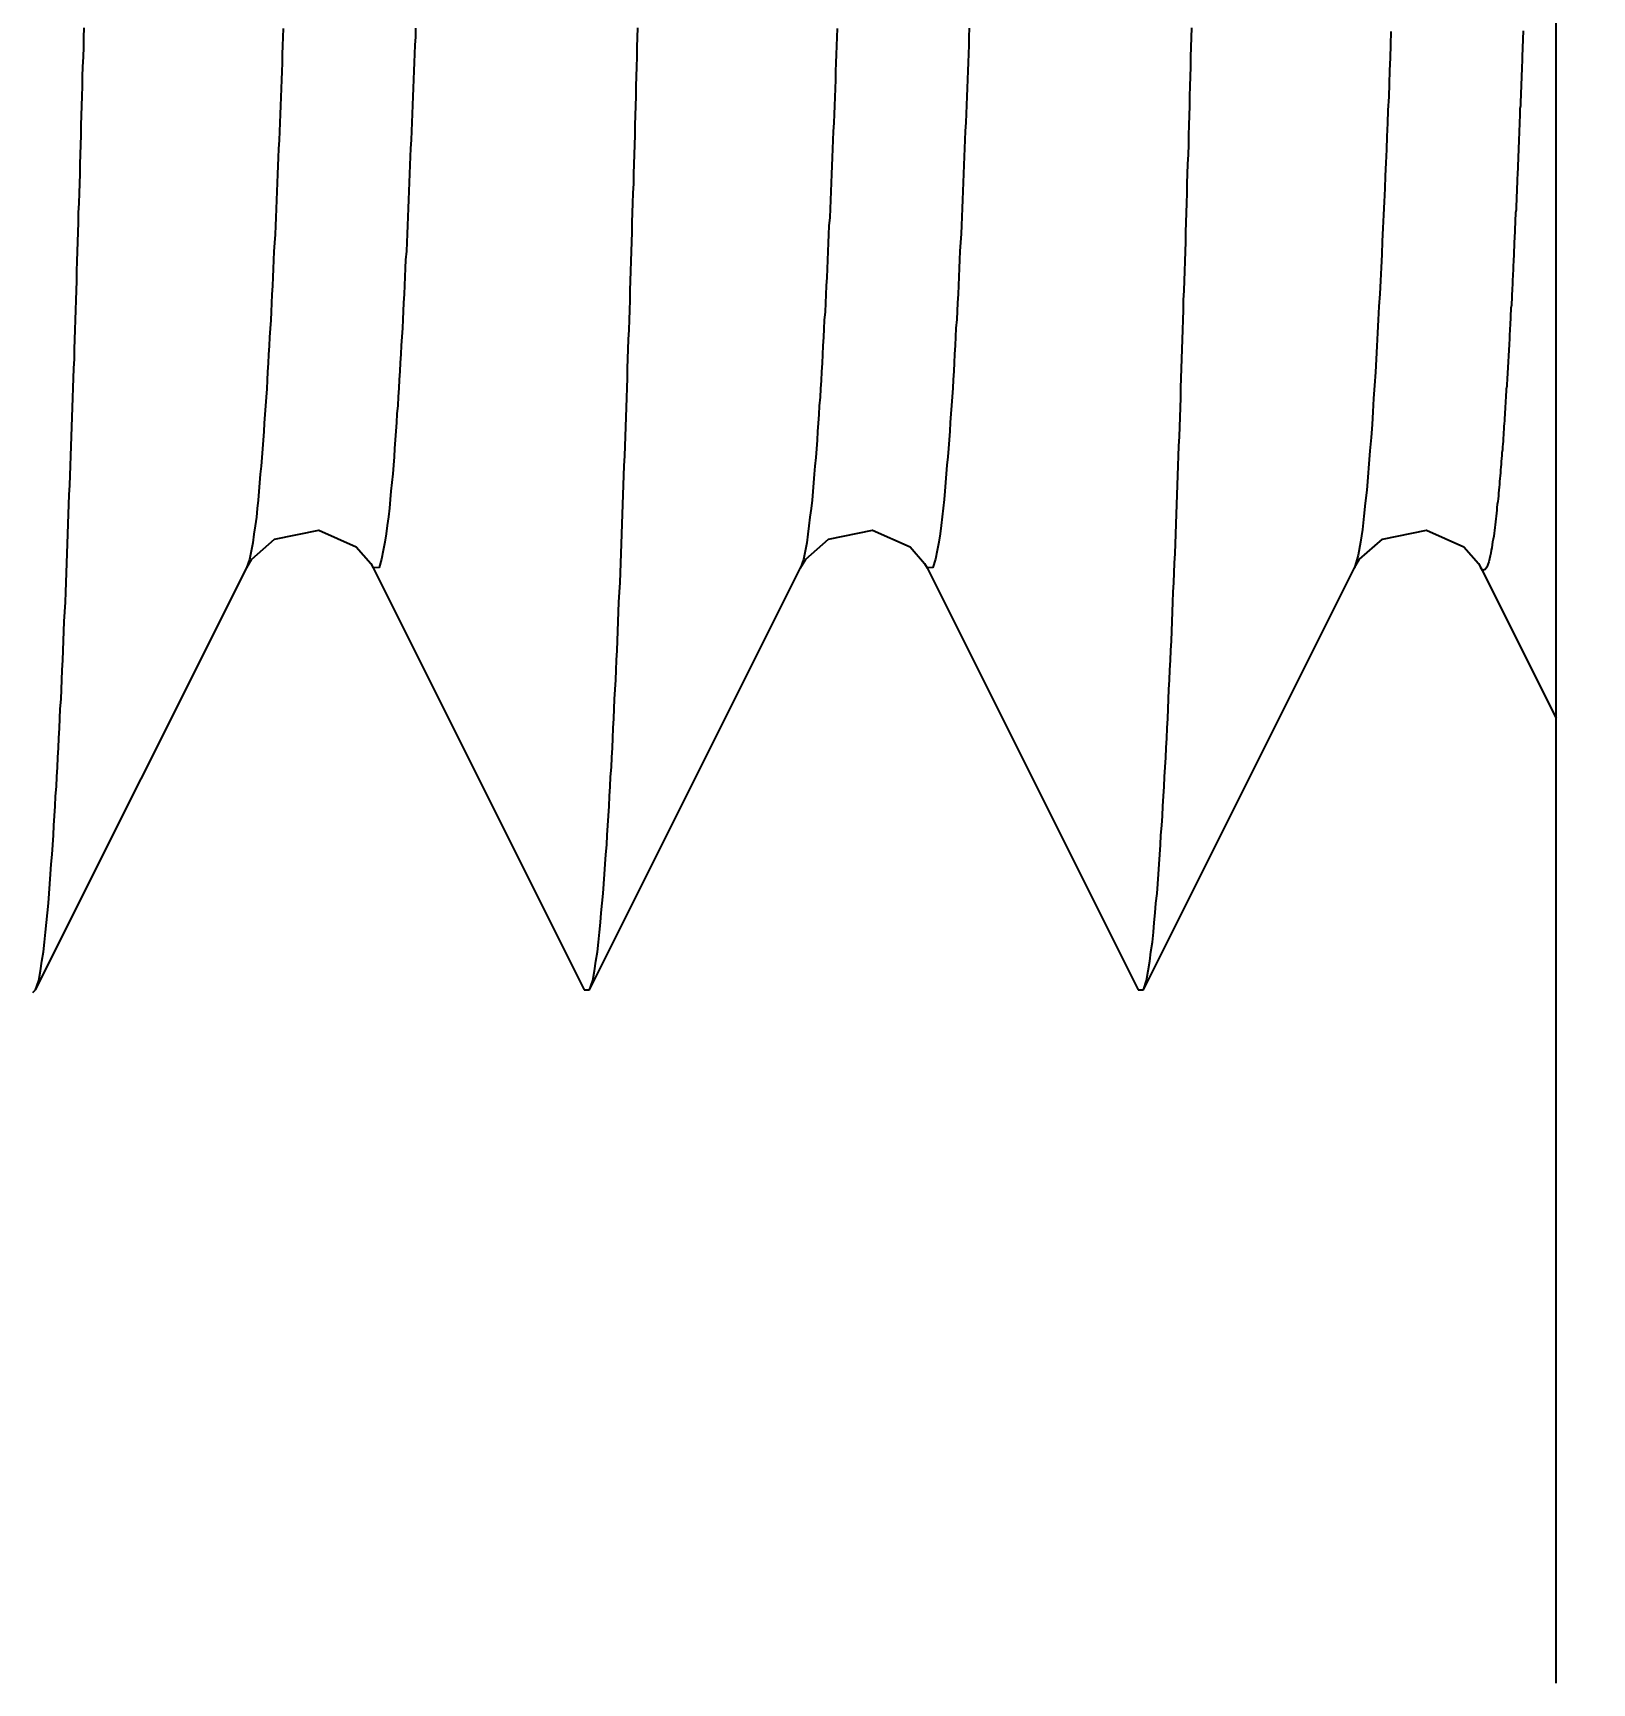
# Model space of a CAD drawing. Header units: millimetres. Extents: x 0 to 5600, y -67 to 2530.
# Drawn here: x 4106.05 to 4110.384, y 911.856 to 916.442 of the extents above; entities that cross this region are included whole.
import ezdxf

# ---------------------------------------------------------------- set-up
doc = ezdxf.new("R2010")
doc.units = ezdxf.units.MM
doc.layers.add('내부선 및 부속', color=4, linetype='Continuous')
doc.layers.add('치수선', color=7, linetype='Continuous')
doc.styles.add('____', font='')
doc.styles.get('____').set_extended_font_data('굴림')
doc.dimstyles.new('MSADIM', dxfattribs={"dimtxt": 33, "dimasz": 17, "dimexe": 10, "dimexo": 7.5, "dimgap": 10, "dimtad": 0, "dimtih": 1, "dimtoh": 1, "dimdec": 0, "dimzin": 1, "dimdsep": 46, "dimtxsty": '____', "dimcen": 11.25, "dimadec": 0, "dimazin": 0, "dimtfac": 1, "dimtdec": 0, "dimtix": 1, "dimtmove": 0, "dimatfit": 3, "dimfxl": 1, "dimtolj": 1, "dimtzin": 1, "dimarcsym": 0})

# ---------------------------------------------------------------- blocks, each defined once
blk = doc.blocks.new('*D10')
at = {"layer": '치수선', "color": 0, "linetype": 'Continuous', "lineweight": -2, "transparency": 16777216}
for p, q in [((3996.7135, 930.2003), (3855.1804, 930.2003)), ((3865.1804, 913.2003), (3865.1804, 603.0331)), ((3865.1804, 247.2003), (3865.1804, 557.3674)), ((4163.7135, 230.2003), (3855.1804, 230.2003))]:
    blk.add_line(p, q, dxfattribs=at)
at = {"layer": '치수선', "color": 0, "linetype": 'Continuous', "transparency": 16777216}
for points in [[(3862.3471, 913.2003), (3868.0137, 913.2003), (3865.1804, 930.2003)], [(3862.3471, 247.2003), (3868.0137, 247.2003), (3865.1804, 230.2003)]]:
    blk.add_solid(points, dxfattribs=at)
at = {"layer": '치수선', "color": 0, "linetype": 'Continuous', "transparency": 16777216, "insert": (3865.1804, 580.2003), "char_height": 25, "attachment_point": 5, "style": '____'}
blk.add_mtext('\\A1;700', dxfattribs=at)

msp = doc.modelspace()

# ---------------------------------------------------------------- linework, layer by layer
at = {"layer": '내부선 및 부속', "linetype": 'Continuous'}
for p, q in [((4110.2843, 911.856), (4110.2843, 948.5445)), ((4106.0571, 913.7828), (4106.644, 914.9559)), ((4106.9955, 914.9559), (4107.5823, 913.7828)), ((4107.597, 913.7828), (4108.1838, 914.9559)), ((4108.5353, 914.9559), (4109.1222, 913.7828)), ((4109.1368, 913.7828), (4109.7236, 914.9559)), ((4110.0752, 914.9559), (4110.2843, 914.5377)), ((4106.0498, 913.7755), (4106.0571, 913.7828)), ((4107.5823, 913.7828), (4107.597, 913.7828)), ((4109.1222, 913.7828), (4109.1368, 913.7828))]:
    msp.add_line(p, q, dxfattribs=at)
at = {"layer": '내부선 및 부속', "linetype": 'Continuous', "flags": 128}
for points in [[(4106.0568, 913.7825), (4106.0658, 913.8085), (4106.0708, 913.8355), (4106.0748, 913.8625), (4106.0788, 913.8885), (4106.0818, 913.9155), (4106.0848, 913.9425), (4106.0878, 913.9695), (4106.0898, 913.9965), (4106.0928, 914.0235), (4106.0948, 914.0505), (4106.0968, 914.0775), (4106.0988, 914.1045), (4106.1008, 914.1315), (4106.1028, 914.1585), (4106.1048, 914.1855), (4106.1068, 914.2125), (4106.1078, 914.2395), (4106.1098, 914.2665), (4106.1118, 914.2935), (4106.1128, 914.3205), (4106.1148, 914.3475), (4106.1158, 914.3745), (4106.1178, 914.4015), (4106.1188, 914.4285), (4106.1208, 914.4555), (4106.1218, 914.4825), (4106.1238, 914.5095), (4106.1248, 914.5365), (4106.1258, 914.5635), (4106.1278, 914.5905), (4106.1288, 914.6175), (4106.1298, 914.6445), (4106.1308, 914.6715), (4106.1328, 914.6985), (4106.1338, 914.7255), (4106.1348, 914.7525), (4106.1358, 914.7795), (4106.1368, 914.8065), (4106.1388, 914.8335), (4106.1398, 914.8605), (4106.1408, 914.8875), (4106.1418, 914.9145), (4106.1428, 914.9415), (4106.1438, 914.9685), (4106.1448, 914.9955), (4106.1458, 915.0225), (4106.1468, 915.0495), (4106.1478, 915.0775), (4106.1488, 915.1045), (4106.1498, 915.1315), (4106.1508, 915.1585), (4106.1518, 915.1855), (4106.1528, 915.2125), (4106.1538, 915.2395), (4106.1548, 915.2665), (4106.1558, 915.2935), (4106.1568, 915.3205), (4106.1578, 915.3475), (4106.1588, 915.3745), (4106.1598, 915.4015), (4106.1608, 915.4285), (4106.1618, 915.4555), (4106.1628, 915.4825), (4106.1638, 915.5095), (4106.1648, 915.5365), (4106.1648, 915.5635), (4106.1658, 915.5905), (4106.1668, 915.6175), (4106.1678, 915.6445), (4106.1688, 915.6715), (4106.1698, 915.6995), (4106.1708, 915.7265), (4106.1718, 915.7535), (4106.1718, 915.7805), (4106.1728, 915.8075), (4106.1738, 915.8345), (4106.1748, 915.8615), (4106.1758, 915.8885), (4106.1768, 915.9155), (4106.1768, 915.9425), (4106.1778, 915.9695), (4106.1788, 915.9965), (4106.1798, 916.0235), (4106.1808, 916.0505), (4106.1808, 916.0775), (4106.1818, 916.1045), (4106.1828, 916.1315), (4106.1838, 916.1585), (4106.1838, 916.1855), (4106.1848, 916.2125), (4106.1858, 916.2395), (4106.1868, 916.2665), (4106.1878, 916.2945), (4106.1878, 916.3215), (4106.1888, 916.3485), (4106.1898, 916.3755), (4106.1908, 916.4025), (4106.1908, 916.4295), (4106.1918, 916.4565)], [(4106.7458, 916.4545), (4106.7448, 916.4305), (4106.7438, 916.4065), (4106.7428, 916.3835), (4106.7428, 916.3595), (4106.7418, 916.3355), (4106.7408, 916.3115), (4106.7398, 916.2875), (4106.7388, 916.2635), (4106.7378, 916.2395), (4106.7368, 916.2165), (4106.7358, 916.1925), (4106.7348, 916.1685), (4106.7338, 916.1445), (4106.7328, 916.1205), (4106.7318, 916.0965), (4106.7308, 916.0725), (4106.7298, 916.0495), (4106.7288, 916.0255), (4106.7278, 916.0015), (4106.7268, 915.9775), (4106.7258, 915.9535), (4106.7248, 915.9295), (4106.7238, 915.9065), (4106.7228, 915.8825), (4106.7208, 915.8585), (4106.7198, 915.8345), (4106.7188, 915.8105), (4106.7178, 915.7865), (4106.7168, 915.7635), (4106.7158, 915.7395), (4106.7138, 915.7155), (4106.7128, 915.6915), (4106.7118, 915.6675), (4106.7108, 915.6435), (4106.7088, 915.6205), (4106.7078, 915.5965), (4106.7068, 915.5725), (4106.7048, 915.5485), (4106.7038, 915.5245), (4106.7018, 915.5005), (4106.7008, 915.4775), (4106.6998, 915.4535), (4106.6978, 915.4295), (4106.6958, 915.4055), (4106.6948, 915.3815), (4106.6928, 915.3575), (4106.6918, 915.3345), (4106.6898, 915.3105), (4106.6878, 915.2865), (4106.6858, 915.2625), (4106.6838, 915.2385), (4106.6818, 915.2155), (4106.6798, 915.1915), (4106.6778, 915.1675), (4106.6758, 915.1435), (4106.6728, 915.1205), (4106.6708, 915.0965), (4106.6678, 915.0725), (4106.6638, 915.0495), (4106.6608, 915.0255), (4106.6568, 915.0015), (4106.6518, 914.9785), (4106.6438, 914.9555), (4106.6438, 914.9555)], [(4107.1128, 916.4555), (4107.1128, 916.4315), (4107.1118, 916.4085), (4107.1108, 916.3845), (4107.1098, 916.3605), (4107.1088, 916.3365), (4107.1078, 916.3125), (4107.1068, 916.2885), (4107.1058, 916.2655), (4107.1048, 916.2415), (4107.1038, 916.2175), (4107.1028, 916.1935), (4107.1018, 916.1695), (4107.1008, 916.1455), (4107.0998, 916.1215), (4107.0988, 916.0985), (4107.0978, 916.0745), (4107.0968, 916.0505), (4107.0958, 916.0265), (4107.0948, 916.0025), (4107.0938, 915.9785), (4107.0928, 915.9555), (4107.0918, 915.9315), (4107.0908, 915.9075), (4107.0898, 915.8835), (4107.0888, 915.8595), (4107.0878, 915.8355), (4107.0858, 915.8115), (4107.0848, 915.7885), (4107.0838, 915.7645), (4107.0828, 915.7405), (4107.0818, 915.7165), (4107.0798, 915.6925), (4107.0788, 915.6685), (4107.0778, 915.6455), (4107.0768, 915.6215), (4107.0748, 915.5975), (4107.0738, 915.5735), (4107.0728, 915.5495), (4107.0708, 915.5255), (4107.0698, 915.5025), (4107.0678, 915.4785), (4107.0668, 915.4545), (4107.0648, 915.4305), (4107.0638, 915.4065), (4107.0618, 915.3835), (4107.0608, 915.3595), (4107.0588, 915.3355), (4107.0568, 915.3115), (4107.0548, 915.2875), (4107.0538, 915.2645), (4107.0518, 915.2405), (4107.0498, 915.2165), (4107.0478, 915.1925), (4107.0448, 915.1685), (4107.0428, 915.1455), (4107.0408, 915.1215), (4107.0378, 915.0975), (4107.0348, 915.0735), (4107.0318, 915.0505), (4107.0278, 915.0265), (4107.0238, 915.0035), (4107.0188, 914.9795), (4107.0118, 914.9565), (4106.9958, 914.9555), (4106.9958, 914.9555)], [(4107.5968, 913.7825), (4107.6058, 913.8085), (4107.6108, 913.8355), (4107.6148, 913.8625), (4107.6188, 913.8885), (4107.6218, 913.9155), (4107.6248, 913.9425), (4107.6278, 913.9695), (4107.6298, 913.9965), (4107.6318, 914.0235), (4107.6348, 914.0505), (4107.6368, 914.0775), (4107.6388, 914.1045), (4107.6408, 914.1315), (4107.6428, 914.1585), (4107.6448, 914.1855), (4107.6458, 914.2125), (4107.6478, 914.2395), (4107.6498, 914.2665), (4107.6518, 914.2935), (4107.6528, 914.3205), (4107.6548, 914.3475), (4107.6558, 914.3745), (4107.6578, 914.4015), (4107.6588, 914.4285), (4107.6608, 914.4555), (4107.6618, 914.4825), (4107.6628, 914.5095), (4107.6648, 914.5365), (4107.6658, 914.5635), (4107.6668, 914.5905), (4107.6688, 914.6175), (4107.6698, 914.6445), (4107.6708, 914.6715), (4107.6718, 914.6985), (4107.6738, 914.7255), (4107.6748, 914.7525), (4107.6758, 914.7795), (4107.6768, 914.8065), (4107.6778, 914.8335), (4107.6788, 914.8605), (4107.6808, 914.8875), (4107.6818, 914.9145), (4107.6828, 914.9415), (4107.6838, 914.9685), (4107.6848, 914.9955), (4107.6858, 915.0225), (4107.6868, 915.0495), (4107.6878, 915.0775), (4107.6888, 915.1045), (4107.6898, 915.1315), (4107.6908, 915.1585), (4107.6918, 915.1855), (4107.6928, 915.2125), (4107.6938, 915.2395), (4107.6948, 915.2665), (4107.6958, 915.2935), (4107.6968, 915.3205), (4107.6978, 915.3475), (4107.6988, 915.3745), (4107.6998, 915.4015), (4107.7008, 915.4285), (4107.7018, 915.4555), (4107.7028, 915.4825), (4107.7028, 915.5095), (4107.7038, 915.5365), (4107.7048, 915.5635), (4107.7058, 915.5905), (4107.7068, 915.6175), (4107.7078, 915.6445), (4107.7088, 915.6715), (4107.7098, 915.6995), (4107.7098, 915.7265), (4107.7108, 915.7535), (4107.7118, 915.7805), (4107.7128, 915.8075), (4107.7138, 915.8345), (4107.7148, 915.8615), (4107.7158, 915.8885), (4107.7158, 915.9155), (4107.7168, 915.9425), (4107.7178, 915.9695), (4107.7188, 915.9965), (4107.7198, 916.0235), (4107.7198, 916.0505), (4107.7208, 916.0775), (4107.7218, 916.1045), (4107.7228, 916.1315), (4107.7238, 916.1585), (4107.7238, 916.1855), (4107.7248, 916.2125), (4107.7258, 916.2395), (4107.7268, 916.2665), (4107.7268, 916.2945), (4107.7278, 916.3215), (4107.7288, 916.3485), (4107.7298, 916.3755), (4107.7298, 916.4025), (4107.7308, 916.4295), (4107.7318, 916.4565)], [(4108.2858, 916.4545), (4108.2848, 916.4305), (4108.2838, 916.4065), (4108.2828, 916.3825), (4108.2818, 916.3595), (4108.2808, 916.3355), (4108.2808, 916.3115), (4108.2798, 916.2875), (4108.2788, 916.2635), (4108.2778, 916.2395), (4108.2768, 916.2165), (4108.2758, 916.1925), (4108.2748, 916.1685), (4108.2738, 916.1445), (4108.2728, 916.1205), (4108.2718, 916.0965), (4108.2708, 916.0725), (4108.2698, 916.0495), (4108.2688, 916.0255), (4108.2678, 916.0015), (4108.2668, 915.9775), (4108.2658, 915.9535), (4108.2648, 915.9295), (4108.2628, 915.9065), (4108.2618, 915.8825), (4108.2608, 915.8585), (4108.2598, 915.8345), (4108.2588, 915.8105), (4108.2578, 915.7865), (4108.2568, 915.7625), (4108.2548, 915.7395), (4108.2538, 915.7155), (4108.2528, 915.6915), (4108.2518, 915.6675), (4108.2498, 915.6435), (4108.2488, 915.6195), (4108.2478, 915.5965), (4108.2458, 915.5725), (4108.2448, 915.5485), (4108.2438, 915.5245), (4108.2418, 915.5005), (4108.2408, 915.4765), (4108.2388, 915.4535), (4108.2378, 915.4295), (4108.2358, 915.4055), (4108.2348, 915.3815), (4108.2328, 915.3575), (4108.2308, 915.3345), (4108.2298, 915.3105), (4108.2278, 915.2865), (4108.2258, 915.2625), (4108.2238, 915.2385), (4108.2218, 915.2155), (4108.2198, 915.1915), (4108.2178, 915.1675), (4108.2158, 915.1435), (4108.2128, 915.1205), (4108.2098, 915.0965), (4108.2068, 915.0725), (4108.2038, 915.0495), (4108.2008, 915.0255), (4108.1968, 915.0015), (4108.1918, 914.9785), (4108.1838, 914.9555), (4108.1838, 914.9555)], [(4108.6528, 916.4555), (4108.6518, 916.4315), (4108.6518, 916.4085), (4108.6508, 916.3845), (4108.6498, 916.3605), (4108.6488, 916.3365), (4108.6478, 916.3125), (4108.6468, 916.2885), (4108.6458, 916.2655), (4108.6448, 916.2415), (4108.6438, 916.2175), (4108.6428, 916.1935), (4108.6418, 916.1695), (4108.6408, 916.1455), (4108.6398, 916.1215), (4108.6388, 916.0985), (4108.6378, 916.0745), (4108.6368, 916.0505), (4108.6358, 916.0265), (4108.6348, 916.0025), (4108.6338, 915.9785), (4108.6328, 915.9555), (4108.6318, 915.9315), (4108.6308, 915.9075), (4108.6298, 915.8835), (4108.6288, 915.8595), (4108.6268, 915.8355), (4108.6258, 915.8115), (4108.6248, 915.7885), (4108.6238, 915.7645), (4108.6228, 915.7405), (4108.6218, 915.7165), (4108.6198, 915.6925), (4108.6188, 915.6685), (4108.6178, 915.6455), (4108.6158, 915.6215), (4108.6148, 915.5975), (4108.6138, 915.5735), (4108.6118, 915.5495), (4108.6108, 915.5255), (4108.6098, 915.5025), (4108.6078, 915.4785), (4108.6068, 915.4545), (4108.6048, 915.4305), (4108.6038, 915.4065), (4108.6018, 915.3835), (4108.5998, 915.3595), (4108.5988, 915.3355), (4108.5968, 915.3115), (4108.5948, 915.2875), (4108.5928, 915.2645), (4108.5908, 915.2405), (4108.5888, 915.2165), (4108.5868, 915.1925), (4108.5848, 915.1685), (4108.5828, 915.1455), (4108.5798, 915.1215), (4108.5778, 915.0975), (4108.5748, 915.0735), (4108.5718, 915.0505), (4108.5678, 915.0265), (4108.5638, 915.0035), (4108.5588, 914.9795), (4108.5518, 914.9565), (4108.5358, 914.9555), (4108.5358, 914.9555)], [(4109.1368, 913.7825), (4109.1458, 913.8085), (4109.1498, 913.8355), (4109.1548, 913.8625), (4109.1578, 913.8885), (4109.1618, 913.9155), (4109.1648, 913.9425), (4109.1668, 913.9695), (4109.1698, 913.9965), (4109.1718, 914.0235), (4109.1748, 914.0505), (4109.1768, 914.0775), (4109.1788, 914.1045), (4109.1808, 914.1315), (4109.1828, 914.1585), (4109.1848, 914.1855), (4109.1858, 914.2125), (4109.1878, 914.2395), (4109.1898, 914.2665), (4109.1908, 914.2935), (4109.1928, 914.3205), (4109.1948, 914.3475), (4109.1958, 914.3745), (4109.1978, 914.4015), (4109.1988, 914.4285), (4109.1998, 914.4555), (4109.2018, 914.4825), (4109.2028, 914.5095), (4109.2048, 914.5365), (4109.2058, 914.5635), (4109.2068, 914.5905), (4109.2078, 914.6175), (4109.2098, 914.6445), (4109.2108, 914.6715), (4109.2118, 914.6985), (4109.2128, 914.7255), (4109.2148, 914.7525), (4109.2158, 914.7795), (4109.2168, 914.8065), (4109.2178, 914.8335), (4109.2188, 914.8605), (4109.2198, 914.8875), (4109.2218, 914.9145), (4109.2228, 914.9415), (4109.2238, 914.9685), (4109.2248, 914.9955), (4109.2258, 915.0225), (4109.2268, 915.0495), (4109.2278, 915.0775), (4109.2288, 915.1045), (4109.2298, 915.1315), (4109.2308, 915.1585), (4109.2318, 915.1855), (4109.2328, 915.2125), (4109.2338, 915.2395), (4109.2348, 915.2665), (4109.2358, 915.2935), (4109.2368, 915.3205), (4109.2378, 915.3475), (4109.2388, 915.3745), (4109.2398, 915.4015), (4109.2408, 915.4285), (4109.2408, 915.4555), (4109.2418, 915.4825), (4109.2428, 915.5095), (4109.2438, 915.5365), (4109.2448, 915.5635), (4109.2458, 915.5905), (4109.2468, 915.6175), (4109.2478, 915.6445), (4109.2488, 915.6715), (4109.2488, 915.6995), (4109.2498, 915.7265), (4109.2508, 915.7535), (4109.2518, 915.7805), (4109.2528, 915.8075), (4109.2538, 915.8345), (4109.2548, 915.8615), (4109.2548, 915.8885), (4109.2558, 915.9155), (4109.2568, 915.9425), (4109.2578, 915.9695), (4109.2588, 915.9965), (4109.2588, 916.0235), (4109.2598, 916.0505), (4109.2608, 916.0775), (4109.2618, 916.1045), (4109.2628, 916.1315), (4109.2628, 916.1585), (4109.2638, 916.1855), (4109.2648, 916.2125), (4109.2658, 916.2395), (4109.2658, 916.2665), (4109.2668, 916.2945), (4109.2678, 916.3215), (4109.2688, 916.3485), (4109.2688, 916.3755), (4109.2698, 916.4025), (4109.2708, 916.4295), (4109.2718, 916.4565)], [(4109.8248, 916.4465), (4109.8238, 916.4095), (4109.8228, 916.3735), (4109.8208, 916.3375), (4109.8198, 916.3005), (4109.8188, 916.2645), (4109.8168, 916.2275), (4109.8158, 916.1915), (4109.8138, 916.1545), (4109.8128, 916.1185), (4109.8108, 916.0815), (4109.8088, 916.0455), (4109.8078, 916.0095), (4109.8058, 915.9725), (4109.8048, 915.9365), (4109.8028, 915.8995), (4109.8008, 915.8635), (4109.7998, 915.8265), (4109.7978, 915.7905), (4109.7958, 915.7535), (4109.7938, 915.7175), (4109.7918, 915.6815), (4109.7898, 915.6445), (4109.7878, 915.6085), (4109.7858, 915.5715), (4109.7838, 915.5355), (4109.7818, 915.4995), (4109.7798, 915.4625), (4109.7768, 915.4265), (4109.7748, 915.3895), (4109.7728, 915.3535), (4109.7698, 915.3175), (4109.7668, 915.2805), (4109.7638, 915.2445), (4109.7608, 915.2075), (4109.7578, 915.1715), (4109.7538, 915.1355), (4109.7498, 915.0995), (4109.7458, 915.0625), (4109.7458, 915.0625), (4109.7408, 915.0265), (4109.7338, 914.9905), (4109.7238, 914.9555), (4109.7238, 914.9555)], [(4110.1928, 916.4485), (4110.1928, 916.4405), (4110.1918, 916.4325), (4110.1918, 916.4245), (4110.1918, 916.4165), (4110.1908, 916.4085), (4110.1908, 916.4005), (4110.1908, 916.3925), (4110.1898, 916.3845), (4110.1898, 916.3765), (4110.1898, 916.3685), (4110.1898, 916.3605), (4110.1888, 916.3525), (4110.1888, 916.3445), (4110.1888, 916.3365), (4110.1878, 916.3285), (4110.1878, 916.3205), (4110.1878, 916.3125), (4110.1868, 916.3045), (4110.1868, 916.2965), (4110.1868, 916.2885), (4110.1858, 916.2805), (4110.1858, 916.2725), (4110.1858, 916.2645), (4110.1848, 916.2565), (4110.1848, 916.2475), (4110.1848, 916.2395), (4110.1838, 916.2315), (4110.1838, 916.2235), (4110.1838, 916.2155), (4110.1838, 916.2075), (4110.1828, 916.1995), (4110.1828, 916.1915), (4110.1828, 916.1835), (4110.1818, 916.1755), (4110.1818, 916.1675), (4110.1818, 916.1595), (4110.1808, 916.1515), (4110.1808, 916.1435), (4110.1808, 916.1355), (4110.1798, 916.1275), (4110.1798, 916.1195), (4110.1798, 916.1115), (4110.1788, 916.1035), (4110.1788, 916.0955), (4110.1788, 916.0875), (4110.1778, 916.0795), (4110.1778, 916.0715), (4110.1778, 916.0635), (4110.1768, 916.0555), (4110.1768, 916.0475), (4110.1758, 916.0385), (4110.1758, 916.0305), (4110.1758, 916.0225), (4110.1748, 916.0145), (4110.1748, 916.0065), (4110.1748, 915.9985), (4110.1738, 915.9905), (4110.1738, 915.9825), (4110.1738, 915.9745), (4110.1728, 915.9665), (4110.1728, 915.9585), (4110.1728, 915.9505), (4110.1718, 915.9425), (4110.1718, 915.9345), (4110.1708, 915.9265), (4110.1708, 915.9185), (4110.1708, 915.9105), (4110.1698, 915.9025), (4110.1698, 915.8945), (4110.1698, 915.8865), (4110.1688, 915.8785), (4110.1688, 915.8705), (4110.1678, 915.8625), (4110.1678, 915.8545), (4110.1678, 915.8465), (4110.1668, 915.8385), (4110.1668, 915.8305), (4110.1668, 915.8215), (4110.1658, 915.8135), (4110.1658, 915.8055), (4110.1648, 915.7975), (4110.1648, 915.7895), (4110.1648, 915.7895), (4110.1648, 915.7815), (4110.1638, 915.7735), (4110.1638, 915.7655), (4110.1628, 915.7575), (4110.1628, 915.7495), (4110.1628, 915.7415), (4110.1618, 915.7335), (4110.1618, 915.7255), (4110.1608, 915.7175), (4110.1608, 915.7095), (4110.1608, 915.7015), (4110.1598, 915.6935), (4110.1598, 915.6855), (4110.1588, 915.6775), (4110.1588, 915.6695), (4110.1578, 915.6615), (4110.1578, 915.6535), (4110.1578, 915.6455), (4110.1568, 915.6375), (4110.1568, 915.6295), (4110.1558, 915.6215), (4110.1558, 915.6135), (4110.1548, 915.6055), (4110.1548, 915.5975), (4110.1548, 915.5885), (4110.1538, 915.5805), (4110.1538, 915.5725), (4110.1528, 915.5645), (4110.1528, 915.5565), (4110.1518, 915.5485), (4110.1518, 915.5405), (4110.1508, 915.5325), (4110.1508, 915.5245), (4110.1498, 915.5165), (4110.1498, 915.5085), (4110.1488, 915.5005), (4110.1488, 915.4925), (4110.1478, 915.4845), (4110.1478, 915.4765), (4110.1468, 915.4685), (4110.1468, 915.4605), (4110.1458, 915.4525), (4110.1458, 915.4445), (4110.1448, 915.4365), (4110.1448, 915.4285), (4110.1438, 915.4205), (4110.1438, 915.4125), (4110.1428, 915.4045), (4110.1428, 915.3965), (4110.1418, 915.3885), (4110.1418, 915.3805), (4110.1408, 915.3725), (4110.1408, 915.3645), (4110.1398, 915.3565), (4110.1388, 915.3485), (4110.1388, 915.3405), (4110.1378, 915.3325), (4110.1378, 915.3245), (4110.1368, 915.3165), (4110.1368, 915.3075), (4110.1358, 915.2995), (4110.1348, 915.2915), (4110.1348, 915.2835), (4110.1338, 915.2755), (4110.1338, 915.2675), (4110.1328, 915.2595), (4110.1318, 915.2515), (4110.1318, 915.2435), (4110.1308, 915.2355), (4110.1298, 915.2275), (4110.1298, 915.2195), (4110.1288, 915.2115), (4110.1278, 915.2035), (4110.1268, 915.1955), (4110.1268, 915.1875), (4110.1258, 915.1795), (4110.1248, 915.1715), (4110.1238, 915.1635), (4110.1238, 915.1555), (4110.1228, 915.1475), (4110.1218, 915.1395), (4110.1208, 915.1315), (4110.1198, 915.1235), (4110.1198, 915.1155), (4110.1188, 915.1075), (4110.1178, 915.0995), (4110.1168, 915.0915), (4110.1158, 915.0835), (4110.1148, 915.0755), (4110.1138, 915.0675), (4110.1128, 915.0595), (4110.1118, 915.0515), (4110.1108, 915.0435), (4110.1088, 915.0355), (4110.1078, 915.0275), (4110.1068, 915.0195), (4110.1058, 915.0115), (4110.1038, 915.0045), (4110.1028, 914.9965), (4110.1008, 914.9885), (4110.1008, 914.9885), (4110.0988, 914.9805), (4110.0968, 914.9725), (4110.0948, 914.9645), (4110.0918, 914.9575), (4110.0868, 914.9505), (4110.0798, 914.9485), (4110.0748, 914.9555), (4110.0748, 914.9555)], [(4106.644, 914.9559), (4106.6585, 914.9794), (4106.7216, 915.0349), (4106.8441, 915.0599), (4106.9483, 915.0139), (4106.9887, 914.968), (4106.9956, 914.9558)], [(4108.1838, 914.9559), (4108.1983, 914.9794), (4108.2615, 915.0349), (4108.3839, 915.0599), (4108.4881, 915.0139), (4108.5286, 914.968), (4108.5354, 914.9558)], [(4109.7236, 914.9559), (4109.7381, 914.9794), (4109.8013, 915.0349), (4109.9237, 915.0599), (4110.028, 915.0139), (4110.0684, 914.968), (4110.0752, 914.9558)]]:
    msp.add_lwpolyline(points, dxfattribs=at)

# ---------------------------------------------------------------- dimensions: what is measured, and where the dimension line sits
at = {"layer": '치수선', "linetype": 'Continuous'}
dim = msp.add_linear_dim(base=(3865.1804, 230.2003), p1=(4004.2135, 930.2003), p2=(4171.2135, 230.2003), angle=90, dimstyle='MSADIM', override={"dimtxt": 25}, dxfattribs=at)
dim.commit()
dim.dimension.update_dxf_attribs({"geometry": '*D10', "text_midpoint": (3865.1804, 580.2003)})

doc.saveas('drawing.dxf')
